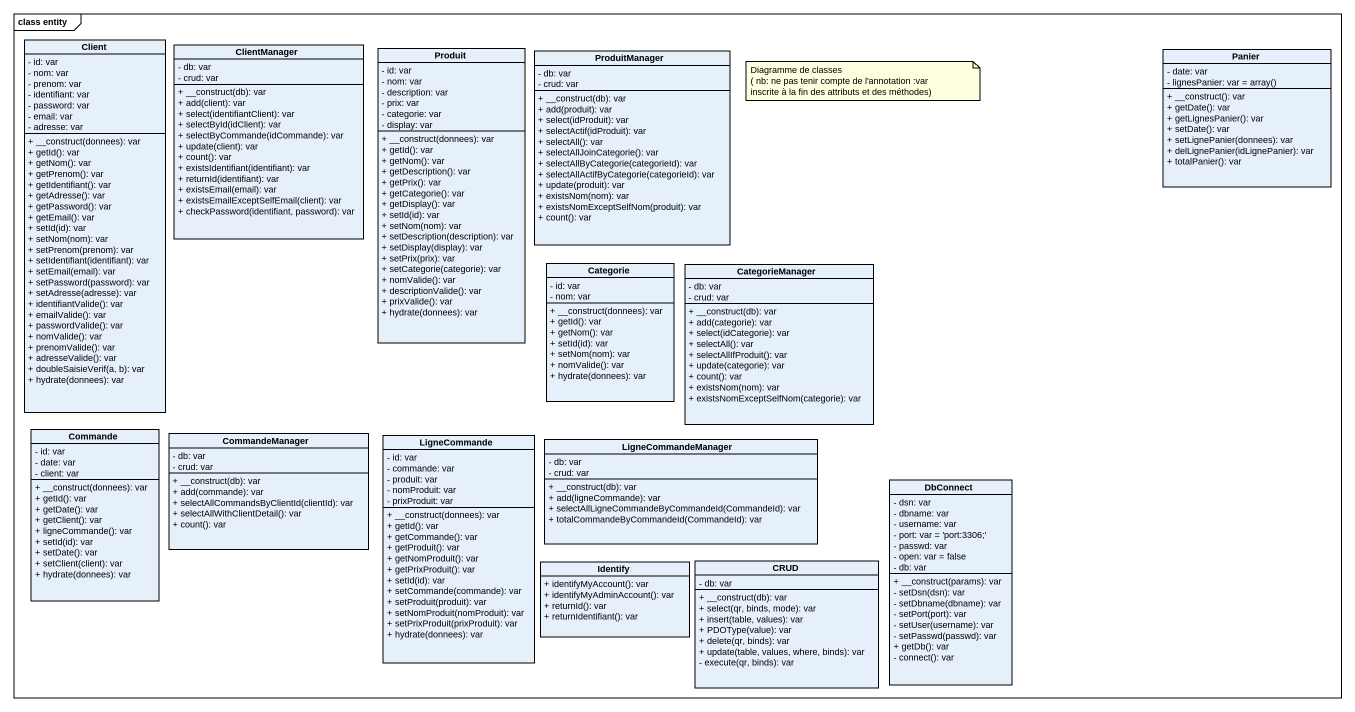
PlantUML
@startuml
mainframe class entity
hide circle
hide empty members
skinparam classAttributeIconSize 0
class Client {
  - id: var
  - nom: var
  - prenom: var
  - identifiant: var
  - password: var
  - email: var
  - adresse: var
  + __construct(donnees): var
  + getId(): var
  + getNom(): var
  + getPrenom(): var
  + getIdentifiant(): var
  + getAdresse(): var
  + getPassword(): var
  + getEmail(): var
  + setId(id): var
  + setNom(nom): var
  + setPrenom(prenom): var
  + setIdentifiant(identifiant): var
  + setEmail(email): var
  + setPassword(password): var
  + setAdresse(adresse): var
  + identifiantValide(): var
  + emailValide(): var
  + passwordValide(): var
  + nomValide(): var
  + prenomValide(): var
  + adresseValide(): var
  + doubleSaisieVerif(a, b): var
  + hydrate(donnees): var
}
class ClientManager {
  - db: var
  - crud: var
  + __construct(db): var
  + add(client): var
  + select(identifiantClient): var
  + selectById(idClient): var
  + selectByCommande(idCommande): var
  + update(client): var
  + count(): var
  + existsIdentifiant(identifiant): var
  + returnId(identifiant): var
  + existsEmail(email): var
  + existsEmailExceptSelfEmail(client): var
  + checkPassword(identifiant, password): var
}
class Produit {
  - id: var
  - nom: var
  - description: var
  - prix: var
  - categorie: var
  - display: var
  + __construct(donnees): var
  + getId(): var
  + getNom(): var
  + getDescription(): var
  + getPrix(): var
  + getCategorie(): var
  + getDisplay(): var
  + setId(id): var
  + setNom(nom): var
  + setDescription(description): var
  + setDisplay(display): var
  + setPrix(prix): var
  + setCategorie(categorie): var
  + nomValide(): var
  + descriptionValide(): var
  + prixValide(): var
  + hydrate(donnees): var
}
class ProduitManager {
  - db: var
  - crud: var
  + __construct(db): var
  + add(produit): var
  + select(idProduit): var
  + selectActif(idProduit): var
  + selectAll(): var
  + selectAllJoinCategorie(): var
  + selectAllByCategorie(categorieId): var
  + selectAllActifByCategorie(categorieId): var
  + update(produit): var
  + existsNom(nom): var
  + existsNomExceptSelfNom(produit): var
  + count(): var
}
class Panier {
  - date: var
  {field} - lignesPanier: var = array()
  + __construct(): var
  + getDate(): var
  + getLignesPanier(): var
  + setDate(): var
  + setLignePanier(donnees): var
  + delLignePanier(idLignePanier): var
  + totalPanier(): var
}
class Categorie {
  - id: var
  - nom: var
  + __construct(donnees): var
  + getId(): var
  + getNom(): var
  + setId(id): var
  + setNom(nom): var
  + nomValide(): var
  + hydrate(donnees): var
}
class CategorieManager {
  - db: var
  - crud: var
  + __construct(db): var
  + add(categorie): var
  + select(idCategorie): var
  + selectAll(): var
  + selectAllIfProduit(): var
  + update(categorie): var
  + count(): var
  + existsNom(nom): var
  + existsNomExceptSelfNom(categorie): var
}
class Commande {
  - id: var
  - date: var
  - client: var
  + __construct(donnees): var
  + getId(): var
  + getDate(): var
  + getClient(): var
  + ligneCommande(): var
  + setId(id): var
  + setDate(): var
  + setClient(client): var
  + hydrate(donnees): var
}
class CommandeManager {
  - db: var
  - crud: var
  + __construct(db): var
  + add(commande): var
  + selectAllCommandsByClientId(clientId): var
  + selectAllWithClientDetail(): var
  + count(): var
}
class LigneCommande {
  - id: var
  - commande: var
  - produit: var
  - nomProduit: var
  - prixProduit: var
  + __construct(donnees): var
  + getId(): var
  + getCommande(): var
  + getProduit(): var
  + getNomProduit(): var
  + getPrixProduit(): var
  + setId(id): var
  + setCommande(commande): var
  + setProduit(produit): var
  + setNomProduit(nomProduit): var
  + setPrixProduit(prixProduit): var
  + hydrate(donnees): var
}
class LigneCommandeManager {
  - db: var
  - crud: var
  + __construct(db): var
  + add(ligneCommande): var
  + selectAllLigneCommandeByCommandeId(CommandeId): var
  + totalCommandeByCommandeId(CommandeId): var
}
class DbConnect {
  - dsn: var
  - dbname: var
  - username: var
  - port: var = 'port:3306;'
  - passwd: var
  - open: var = false
  - db: var
  + __construct(params): var
  - setDsn(dsn): var
  - setDbname(dbname): var
  - setPort(port): var
  - setUser(username): var
  - setPasswd(passwd): var
  + getDb(): var
  - connect(): var
}
class Identify {
  + identifyMyAccount(): var
  + identifyMyAdminAccount(): var
  + returnId(): var
  + returnIdentifiant(): var
}
class CRUD {
  - db: var
  + __construct(db): var
  + select(qr, binds, mode): var
  + insert(table, values): var
  + PDOType(value): var
  + delete(qr, binds): var
  + update(table, values, where, binds): var
  - execute(qr, binds): var
}
note as N1
  Diagramme de classes
  ( nb: ne pas tenir compte de l'annotation :var inscrite à la fin des attributs et des méthodes)
end note
@enduml
